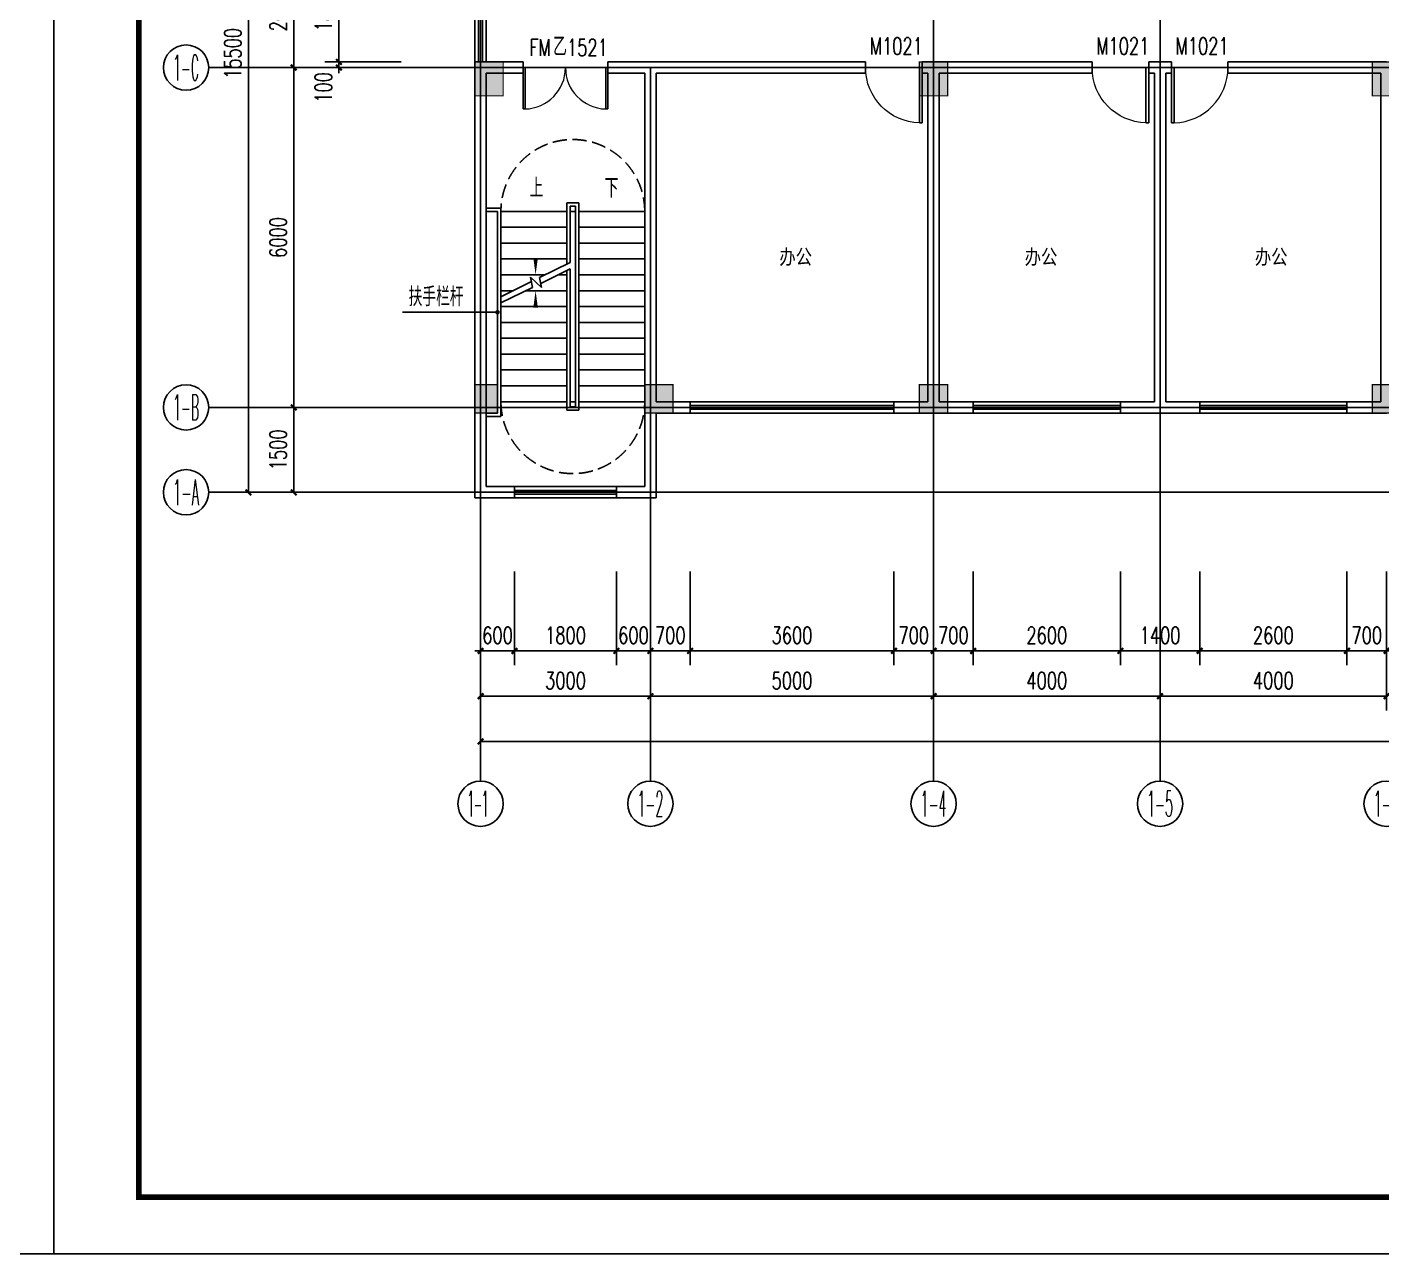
# Model space of a CAD drawing. Extents: x -6243262 to 3079315, y -2914302 to 172723.
# Drawn here: x -2437258 to -2413332, y -733350 to -711687 of the extents above; entities that cross this region are included whole.
import ezdxf
from ezdxf.enums import TextEntityAlignment as Align

# ---------------------------------------------------------------- set-up
doc = ezdxf.new("R2010")
doc.units = 0
doc.header["$LTSCALE"] = 1000
doc.linetypes.add('DASH', pattern=[0.35, 0.25, -0.1])
for name, color, linetype in [('0-柱网', 2, 'Continuous'), ('AXIS', 3, 'Continuous'), ('AXIS_TEXT', 7, 'Continuous'), ('DIM_LEAD', 3, 'Continuous'), ('DIM_SYMB', 3, 'Continuous'), ('DOOR_FIRE', 4, 'Continuous'), ('DOOR_FIRE_TEXT', 7, 'Continuous'), ('DOTE', 24, 'Continuous'), ('HANDRAIL', 3, 'Continuous'), ('PUB_DIM', 3, 'Continuous'), ('PUB_TEXT', 7, 'Continuous'), ('PUB_TITLE', 4, 'Continuous'), ('STAIR', 2, 'Continuous'), ('WALL', 9, 'Continuous'), ('WINDOW', 4, 'Continuous'), ('WINDOW_TEXT', 7, 'Continuous')]:
    doc.layers.add(name, color=color, linetype=linetype)
doc.styles.add('-宋体', font='', dxfattribs={"width": 0.8})
doc.styles.add('_TCH_AXIS', font='COMPLEX', dxfattribs={"bigfont": 'GBCBIG'})
doc.styles.add('_TCH_DIM', font='SIMPLEX', dxfattribs={"bigfont": 'GBCBIG'})
doc.styles.add('_TCH_DIM_T3', font='SIMPLEX', dxfattribs={"width": 0.705882, "bigfont": 'GBCBIG'})
doc.styles.add('_TCH_WINDOW', font='SIMPLEX', dxfattribs={"height": 3.5, "bigfont": 'GBCBIG'})
doc.styles.add('COMPLEX', font='COMPLEX')
doc.styles.get('-宋体').set_extended_font_data('SimSun')
doc.dimstyles.new('_TCH_ARCH&&100', dxfattribs={"dimtxt": 297.5, "dimasz": 100, "dimexe": 250, "dimexo": 300, "dimgap": 126.25, "dimtad": 1, "dimdec": 0, "dimzin": 0, "dimdsep": 46, "dimtxsty": '_TCH_DIM_T3', "dimblk": 'ARCHTICK', "dimcen": 0.09, "dimclrt": 7, "dimazin": 2, "dimtfac": 1, "dimtdec": 0, "dimtix": 1, "dimtmove": 2, "dimatfit": 3, "dimfxl": 0, "dimtolj": 1, "dimtzin": 0, "dimarcsym": 0})

# ---------------------------------------------------------------- blocks, each defined once
blk = doc.blocks.new('1#柱网')
at = {"layer": '0-柱网'}
for points in [[(494005, 85967), (494005, 85367), (494505, 85367), (494505, 85967)], [(501855, 85967), (501855, 85367), (502355, 85367), (502355, 85967)], [(509855, 85967), (509855, 85367), (510355, 85367), (510355, 85967)], [(494005, 80267), (494005, 79767), (494405, 79767), (494405, 80267)], [(497005, 80267), (497005, 79767), (497505, 79767), (497505, 80267)], [(501855, 80267), (501855, 79767), (502355, 79767), (502355, 80267)], [(509855, 80267), (509855, 79767), (510355, 79767), (510355, 80267)]]:
    blk.add_hatch(color=0, dxfattribs=at).paths.add_polyline_path(points)
at = {"layer": '0-柱网', "color": 0, "const_width": 20}
for points in [[(494005, 85967), (494005, 85367), (494505, 85367), (494505, 85967), (494005, 85967)], [(501855, 85967), (501855, 85367), (502355, 85367), (502355, 85967), (501855, 85967)], [(509855, 85967), (509855, 85367), (510355, 85367), (510355, 85967), (509855, 85967)], [(494005, 80267), (494005, 79767), (494405, 79767), (494405, 80267), (494005, 80267)], [(497005, 80267), (497005, 79767), (497505, 79767), (497505, 80267), (497005, 80267)], [(501855, 80267), (501855, 79767), (502355, 79767), (502355, 80267), (501855, 80267)], [(509855, 80267), (509855, 79767), (510355, 79767), (510355, 80267), (509855, 80267)]]:
    blk.add_lwpolyline(points, dxfattribs=at)
blk = doc.blocks.new('_ArchTick')
at = {"color": 0, "linetype": 'ByBlock', "const_width": 0.4}
blk.add_lwpolyline([(-0.5, -0.5), (0.5, 0.5)], dxfattribs=at)
blk = doc.blocks.new('*D918')
at = {"layer": 'Defpoints', "color": 0, "transparency": 16777216}
for p in [(-2413950, -721002), (-2413250, -721002), (-2413250, -722702)]:
    blk.add_point(p, dxfattribs=at)
at = {"layer": 'PUB_DIM', "color": 0, "lineweight": -2, "transparency": 16777216}
for p, q in [((-2413950, -721302), (-2413950, -722952)), ((-2413250, -721302), (-2413250, -722952)), ((-2413950, -722702), (-2414050, -722702)), ((-2413950, -722702), (-2413250, -722702)), ((-2413250, -722702), (-2413150, -722702))]:
    blk.add_line(p, q, dxfattribs=at)
at = {"layer": 'PUB_DIM', "color": 0, "lineweight": -2, "transparency": 16777216, "xscale": 100, "yscale": 100, "zscale": 100}
blk.add_blockref('_ArchTick', (-2413950, -722702), dxfattribs=at)
at = {"layer": 'PUB_DIM', "color": 0, "lineweight": -2, "transparency": 16777216, "xscale": 100, "yscale": 100, "zscale": 100, "rotation": 180}
blk.add_blockref('_ArchTick', (-2413250, -722702), dxfattribs=at)
at = {"layer": 'PUB_DIM', "color": 7, "transparency": 16777216, "insert": (-2413600, -722427), "char_height": 297.5, "attachment_point": 5, "style": '_TCH_DIM_T3'}
blk.add_mtext('\\A1;700', dxfattribs=at)
blk = doc.blocks.new('*D919')
at = {"layer": 'Defpoints', "color": 0, "transparency": 16777216}
for p in [(-2416550, -721002), (-2413950, -721002), (-2413950, -722702)]:
    blk.add_point(p, dxfattribs=at)
at = {"layer": 'PUB_DIM', "color": 0, "lineweight": -2, "transparency": 16777216}
for p, q in [((-2416550, -721302), (-2416550, -722952)), ((-2413950, -721302), (-2413950, -722952)), ((-2416550, -722702), (-2413950, -722702))]:
    blk.add_line(p, q, dxfattribs=at)
at = {"layer": 'PUB_DIM', "color": 0, "lineweight": -2, "transparency": 16777216, "xscale": 100, "yscale": 100, "zscale": 100, "rotation": 180}
blk.add_blockref('_ArchTick', (-2416550, -722702), dxfattribs=at)
at = {"layer": 'PUB_DIM', "color": 0, "lineweight": -2, "transparency": 16777216, "xscale": 100, "yscale": 100, "zscale": 100}
blk.add_blockref('_ArchTick', (-2413950, -722702), dxfattribs=at)
at = {"layer": 'PUB_DIM', "color": 7, "transparency": 16777216, "insert": (-2415250, -722427), "char_height": 297.5, "attachment_point": 5, "style": '_TCH_DIM_T3'}
blk.add_mtext('\\A1;2600', dxfattribs=at)
blk = doc.blocks.new('*D920')
at = {"layer": 'Defpoints', "color": 0, "transparency": 16777216}
for p in [(-2417950, -721002), (-2416550, -721002), (-2416550, -722702)]:
    blk.add_point(p, dxfattribs=at)
at = {"layer": 'PUB_DIM', "color": 0, "lineweight": -2, "transparency": 16777216}
for p, q in [((-2417950, -721302), (-2417950, -722952)), ((-2416550, -721302), (-2416550, -722952)), ((-2417950, -722702), (-2416550, -722702))]:
    blk.add_line(p, q, dxfattribs=at)
at = {"layer": 'PUB_DIM', "color": 0, "lineweight": -2, "transparency": 16777216, "xscale": 100, "yscale": 100, "zscale": 100, "rotation": 180}
blk.add_blockref('_ArchTick', (-2417950, -722702), dxfattribs=at)
at = {"layer": 'PUB_DIM', "color": 0, "lineweight": -2, "transparency": 16777216, "xscale": 100, "yscale": 100, "zscale": 100}
blk.add_blockref('_ArchTick', (-2416550, -722702), dxfattribs=at)
at = {"layer": 'PUB_DIM', "color": 7, "transparency": 16777216, "insert": (-2417250, -722427), "char_height": 297.5, "attachment_point": 5, "style": '_TCH_DIM_T3'}
blk.add_mtext('\\A1;1400', dxfattribs=at)
blk = doc.blocks.new('*D921')
at = {"layer": 'Defpoints', "color": 0, "transparency": 16777216}
for p in [(-2420550, -721002), (-2417950, -721002), (-2417950, -722702)]:
    blk.add_point(p, dxfattribs=at)
at = {"layer": 'PUB_DIM', "color": 0, "lineweight": -2, "transparency": 16777216}
for p, q in [((-2420550, -721302), (-2420550, -722952)), ((-2417950, -721302), (-2417950, -722952)), ((-2420550, -722702), (-2417950, -722702))]:
    blk.add_line(p, q, dxfattribs=at)
at = {"layer": 'PUB_DIM', "color": 0, "lineweight": -2, "transparency": 16777216, "xscale": 100, "yscale": 100, "zscale": 100, "rotation": 180}
blk.add_blockref('_ArchTick', (-2420550, -722702), dxfattribs=at)
at = {"layer": 'PUB_DIM', "color": 0, "lineweight": -2, "transparency": 16777216, "xscale": 100, "yscale": 100, "zscale": 100}
blk.add_blockref('_ArchTick', (-2417950, -722702), dxfattribs=at)
at = {"layer": 'PUB_DIM', "color": 7, "transparency": 16777216, "insert": (-2419250, -722427), "char_height": 297.5, "attachment_point": 5, "style": '_TCH_DIM_T3'}
blk.add_mtext('\\A1;2600', dxfattribs=at)
blk = doc.blocks.new('*D922')
at = {"layer": 'Defpoints', "color": 0, "transparency": 16777216}
for p in [(-2421250, -721002), (-2420550, -721002), (-2420550, -722702)]:
    blk.add_point(p, dxfattribs=at)
at = {"layer": 'PUB_DIM', "color": 0, "lineweight": -2, "transparency": 16777216}
for p, q in [((-2421250, -721302), (-2421250, -722952)), ((-2420550, -721302), (-2420550, -722952)), ((-2421250, -722702), (-2421350, -722702)), ((-2421250, -722702), (-2420550, -722702)), ((-2420550, -722702), (-2420450, -722702))]:
    blk.add_line(p, q, dxfattribs=at)
at = {"layer": 'PUB_DIM', "color": 0, "lineweight": -2, "transparency": 16777216, "xscale": 100, "yscale": 100, "zscale": 100}
blk.add_blockref('_ArchTick', (-2421250, -722702), dxfattribs=at)
at = {"layer": 'PUB_DIM', "color": 0, "lineweight": -2, "transparency": 16777216, "xscale": 100, "yscale": 100, "zscale": 100, "rotation": 180}
blk.add_blockref('_ArchTick', (-2420550, -722702), dxfattribs=at)
at = {"layer": 'PUB_DIM', "color": 7, "transparency": 16777216, "insert": (-2420900, -722427), "char_height": 297.5, "attachment_point": 5, "style": '_TCH_DIM_T3'}
blk.add_mtext('\\A1;700', dxfattribs=at)
blk = doc.blocks.new('*D923')
at = {"layer": 'Defpoints', "color": 0, "transparency": 16777216}
for p in [(-2421950, -721002), (-2421250, -721002), (-2421250, -722702)]:
    blk.add_point(p, dxfattribs=at)
at = {"layer": 'PUB_DIM', "color": 0, "lineweight": -2, "transparency": 16777216}
for p, q in [((-2421950, -721302), (-2421950, -722952)), ((-2421250, -721302), (-2421250, -722952)), ((-2421950, -722702), (-2422050, -722702)), ((-2421950, -722702), (-2421250, -722702)), ((-2421250, -722702), (-2421150, -722702))]:
    blk.add_line(p, q, dxfattribs=at)
at = {"layer": 'PUB_DIM', "color": 0, "lineweight": -2, "transparency": 16777216, "xscale": 100, "yscale": 100, "zscale": 100}
blk.add_blockref('_ArchTick', (-2421950, -722702), dxfattribs=at)
at = {"layer": 'PUB_DIM', "color": 0, "lineweight": -2, "transparency": 16777216, "xscale": 100, "yscale": 100, "zscale": 100, "rotation": 180}
blk.add_blockref('_ArchTick', (-2421250, -722702), dxfattribs=at)
at = {"layer": 'PUB_DIM', "color": 7, "transparency": 16777216, "insert": (-2421600, -722427), "char_height": 297.5, "attachment_point": 5, "style": '_TCH_DIM_T3'}
blk.add_mtext('\\A1;700', dxfattribs=at)
blk = doc.blocks.new('*D924')
at = {"layer": 'Defpoints', "color": 0, "transparency": 16777216}
for p in [(-2425550, -721002), (-2421950, -721002), (-2421950, -722702)]:
    blk.add_point(p, dxfattribs=at)
at = {"layer": 'PUB_DIM', "color": 0, "lineweight": -2, "transparency": 16777216}
for p, q in [((-2425550, -721302), (-2425550, -722952)), ((-2421950, -721302), (-2421950, -722952)), ((-2425550, -722702), (-2421950, -722702))]:
    blk.add_line(p, q, dxfattribs=at)
at = {"layer": 'PUB_DIM', "color": 0, "lineweight": -2, "transparency": 16777216, "xscale": 100, "yscale": 100, "zscale": 100, "rotation": 180}
blk.add_blockref('_ArchTick', (-2425550, -722702), dxfattribs=at)
at = {"layer": 'PUB_DIM', "color": 0, "lineweight": -2, "transparency": 16777216, "xscale": 100, "yscale": 100, "zscale": 100}
blk.add_blockref('_ArchTick', (-2421950, -722702), dxfattribs=at)
at = {"layer": 'PUB_DIM', "color": 7, "transparency": 16777216, "insert": (-2423750, -722427), "char_height": 297.5, "attachment_point": 5, "style": '_TCH_DIM_T3'}
blk.add_mtext('\\A1;3600', dxfattribs=at)
blk = doc.blocks.new('*D925')
at = {"layer": 'Defpoints', "color": 0, "transparency": 16777216}
for p in [(-2426250, -721002), (-2425550, -721002), (-2425550, -722702)]:
    blk.add_point(p, dxfattribs=at)
at = {"layer": 'PUB_DIM', "color": 0, "lineweight": -2, "transparency": 16777216}
for p, q in [((-2426250, -721302), (-2426250, -722952)), ((-2425550, -721302), (-2425550, -722952)), ((-2426250, -722702), (-2426350, -722702)), ((-2426250, -722702), (-2425550, -722702)), ((-2425550, -722702), (-2425450, -722702))]:
    blk.add_line(p, q, dxfattribs=at)
at = {"layer": 'PUB_DIM', "color": 0, "lineweight": -2, "transparency": 16777216, "xscale": 100, "yscale": 100, "zscale": 100}
blk.add_blockref('_ArchTick', (-2426250, -722702), dxfattribs=at)
at = {"layer": 'PUB_DIM', "color": 0, "lineweight": -2, "transparency": 16777216, "xscale": 100, "yscale": 100, "zscale": 100, "rotation": 180}
blk.add_blockref('_ArchTick', (-2425550, -722702), dxfattribs=at)
at = {"layer": 'PUB_DIM', "color": 7, "transparency": 16777216, "insert": (-2425900, -722427), "char_height": 297.5, "attachment_point": 5, "style": '_TCH_DIM_T3'}
blk.add_mtext('\\A1;700', dxfattribs=at)
blk = doc.blocks.new('*D926')
at = {"layer": 'Defpoints', "color": 0, "transparency": 16777216}
for p in [(-2426850, -721002), (-2426250, -721002), (-2426250, -722702)]:
    blk.add_point(p, dxfattribs=at)
at = {"layer": 'PUB_DIM', "color": 0, "lineweight": -2, "transparency": 16777216}
for p, q in [((-2426850, -721302), (-2426850, -722952)), ((-2426250, -721302), (-2426250, -722952)), ((-2426850, -722702), (-2426950, -722702)), ((-2426850, -722702), (-2426250, -722702)), ((-2426250, -722702), (-2426150, -722702))]:
    blk.add_line(p, q, dxfattribs=at)
at = {"layer": 'PUB_DIM', "color": 0, "lineweight": -2, "transparency": 16777216, "xscale": 100, "yscale": 100, "zscale": 100}
blk.add_blockref('_ArchTick', (-2426850, -722702), dxfattribs=at)
at = {"layer": 'PUB_DIM', "color": 0, "lineweight": -2, "transparency": 16777216, "xscale": 100, "yscale": 100, "zscale": 100, "rotation": 180}
blk.add_blockref('_ArchTick', (-2426250, -722702), dxfattribs=at)
at = {"layer": 'PUB_DIM', "color": 7, "transparency": 16777216, "insert": (-2426550, -722427), "char_height": 297.5, "attachment_point": 5, "style": '_TCH_DIM_T3'}
blk.add_mtext('\\A1;600', dxfattribs=at)
blk = doc.blocks.new('*D927')
at = {"layer": 'Defpoints', "color": 0, "transparency": 16777216}
for p in [(-2428650, -721002), (-2426850, -721002), (-2426850, -722702)]:
    blk.add_point(p, dxfattribs=at)
at = {"layer": 'PUB_DIM', "color": 0, "lineweight": -2, "transparency": 16777216}
for p, q in [((-2428650, -721302), (-2428650, -722952)), ((-2426850, -721302), (-2426850, -722952)), ((-2428650, -722702), (-2426850, -722702))]:
    blk.add_line(p, q, dxfattribs=at)
at = {"layer": 'PUB_DIM', "color": 0, "lineweight": -2, "transparency": 16777216, "xscale": 100, "yscale": 100, "zscale": 100, "rotation": 180}
blk.add_blockref('_ArchTick', (-2428650, -722702), dxfattribs=at)
at = {"layer": 'PUB_DIM', "color": 0, "lineweight": -2, "transparency": 16777216, "xscale": 100, "yscale": 100, "zscale": 100}
blk.add_blockref('_ArchTick', (-2426850, -722702), dxfattribs=at)
at = {"layer": 'PUB_DIM', "color": 7, "transparency": 16777216, "insert": (-2427750, -722427), "char_height": 297.5, "attachment_point": 5, "style": '_TCH_DIM_T3'}
blk.add_mtext('\\A1;1800', dxfattribs=at)
blk = doc.blocks.new('*D928')
at = {"layer": 'Defpoints', "color": 0, "transparency": 16777216}
for p in [(-2429250, -721002), (-2428650, -721002), (-2428650, -722702)]:
    blk.add_point(p, dxfattribs=at)
at = {"layer": 'PUB_DIM', "color": 0, "lineweight": -2, "transparency": 16777216}
for p, q in [((-2429250, -721302), (-2429250, -722952)), ((-2428650, -721302), (-2428650, -722952)), ((-2429250, -722702), (-2429350, -722702)), ((-2429250, -722702), (-2428650, -722702)), ((-2428650, -722702), (-2428550, -722702))]:
    blk.add_line(p, q, dxfattribs=at)
at = {"layer": 'PUB_DIM', "color": 0, "lineweight": -2, "transparency": 16777216, "xscale": 100, "yscale": 100, "zscale": 100}
blk.add_blockref('_ArchTick', (-2429250, -722702), dxfattribs=at)
at = {"layer": 'PUB_DIM', "color": 0, "lineweight": -2, "transparency": 16777216, "xscale": 100, "yscale": 100, "zscale": 100, "rotation": 180}
blk.add_blockref('_ArchTick', (-2428650, -722702), dxfattribs=at)
at = {"layer": 'PUB_DIM', "color": 7, "transparency": 16777216, "insert": (-2428950, -722427), "char_height": 297.5, "attachment_point": 5, "style": '_TCH_DIM_T3'}
blk.add_mtext('\\A1;600', dxfattribs=at)
blk = doc.blocks.new('*D975')
at = {"layer": 'Defpoints', "color": 0, "transparency": 16777216}
for p in [(-2431750, -710502), (-2430350, -710502), (-2430350, -712302)]:
    blk.add_point(p, dxfattribs=at)
at = {"layer": 'PUB_DIM', "color": 0, "lineweight": -2, "transparency": 16777216}
for p, q in [((-2430650, -710502), (-2432000, -710502)), ((-2431750, -712302), (-2431750, -710502)), ((-2430650, -712302), (-2432000, -712302))]:
    blk.add_line(p, q, dxfattribs=at)
at = {"layer": 'PUB_DIM', "color": 0, "lineweight": -2, "transparency": 16777216, "xscale": 100, "yscale": 100, "zscale": 100}
for p, rotation in [((-2431750, -710502), 90), ((-2431750, -712302), 270)]:
    blk.add_blockref('_ArchTick', p, dxfattribs=dict(at, rotation=rotation))
at = {"layer": 'PUB_DIM', "color": 7, "transparency": 16777216, "insert": (-2432025, -711402), "char_height": 297.5, "attachment_point": 5, "rotation": 90, "style": '_TCH_DIM_T3'}
blk.add_mtext('\\A1;1800', dxfattribs=at)
blk = doc.blocks.new('*D976')
at = {"layer": 'Defpoints', "color": 0, "transparency": 16777216}
for p in [(-2431750, -712302), (-2430350, -712302), (-2430350, -712402)]:
    blk.add_point(p, dxfattribs=at)
at = {"layer": 'PUB_DIM', "color": 0, "lineweight": -2, "transparency": 16777216}
for p, q in [((-2431750, -712302), (-2431750, -712202)), ((-2430650, -712302), (-2432000, -712302)), ((-2430650, -712402), (-2432000, -712402)), ((-2431750, -712402), (-2431750, -712302)), ((-2431750, -712402), (-2431750, -712502))]:
    blk.add_line(p, q, dxfattribs=at)
at = {"layer": 'PUB_DIM', "color": 0, "lineweight": -2, "transparency": 16777216, "xscale": 100, "yscale": 100, "zscale": 100}
for p, rotation in [((-2431750, -712302), 270), ((-2431750, -712402), 90)]:
    blk.add_blockref('_ArchTick', p, dxfattribs=dict(at, rotation=rotation))
at = {"layer": 'PUB_DIM', "color": 7, "transparency": 16777216, "insert": (-2432025, -712752), "char_height": 297.5, "attachment_point": 5, "rotation": 90, "style": '_TCH_DIM_T3'}
blk.add_mtext('\\A1;100', dxfattribs=at)
blk = doc.blocks.new('*D1281')
at = {"layer": 'AXIS', "color": 0, "lineweight": -2, "transparency": 16777216}
for p, q in [((-2430650, -718402), (-2432800, -718402)), ((-2432550, -719902), (-2432550, -718402)), ((-2430650, -719902), (-2432800, -719902))]:
    blk.add_line(p, q, dxfattribs=at)
at = {"layer": 'Defpoints', "color": 0, "transparency": 16777216}
for p in [(-2432550, -718402), (-2430350, -718402), (-2430350, -719902)]:
    blk.add_point(p, dxfattribs=at)
at = {"layer": 'AXIS', "color": 0, "lineweight": -2, "transparency": 16777216, "xscale": 100, "yscale": 100, "zscale": 100}
for p, rotation in [((-2432550, -718402), 90), ((-2432550, -719902), 270)]:
    blk.add_blockref('_ArchTick', p, dxfattribs=dict(at, rotation=rotation))
at = {"layer": 'AXIS', "color": 7, "transparency": 16777216, "insert": (-2432825, -719152), "char_height": 297.5, "attachment_point": 5, "rotation": 90, "style": '_TCH_DIM_T3'}
blk.add_mtext('\\A1;1500', dxfattribs=at)
blk = doc.blocks.new('*D1282')
at = {"layer": 'AXIS', "color": 0, "lineweight": -2, "transparency": 16777216}
for p, q in [((-2430650, -712402), (-2432800, -712402)), ((-2432550, -718402), (-2432550, -712402)), ((-2430650, -718402), (-2432800, -718402))]:
    blk.add_line(p, q, dxfattribs=at)
at = {"layer": 'Defpoints', "color": 0, "transparency": 16777216}
for p in [(-2432550, -712402), (-2430350, -712402), (-2430350, -718402)]:
    blk.add_point(p, dxfattribs=at)
at = {"layer": 'AXIS', "color": 0, "lineweight": -2, "transparency": 16777216, "xscale": 100, "yscale": 100, "zscale": 100}
for p, rotation in [((-2432550, -712402), 90), ((-2432550, -718402), 270)]:
    blk.add_blockref('_ArchTick', p, dxfattribs=dict(at, rotation=rotation))
at = {"layer": 'AXIS', "color": 7, "transparency": 16777216, "insert": (-2432825, -715402), "char_height": 297.5, "attachment_point": 5, "rotation": 90, "style": '_TCH_DIM_T3'}
blk.add_mtext('\\A1;6000', dxfattribs=at)
blk = doc.blocks.new('*D1283')
at = {"layer": 'AXIS', "color": 0, "lineweight": -2, "transparency": 16777216}
for p, q in [((-2430650, -710402), (-2432800, -710402)), ((-2432550, -712402), (-2432550, -710402)), ((-2430650, -712402), (-2432800, -712402))]:
    blk.add_line(p, q, dxfattribs=at)
at = {"layer": 'Defpoints', "color": 0, "transparency": 16777216}
for p in [(-2432550, -710402), (-2430350, -710402), (-2430350, -712402)]:
    blk.add_point(p, dxfattribs=at)
at = {"layer": 'AXIS', "color": 0, "lineweight": -2, "transparency": 16777216, "xscale": 100, "yscale": 100, "zscale": 100}
for p, rotation in [((-2432550, -710402), 90), ((-2432550, -712402), 270)]:
    blk.add_blockref('_ArchTick', p, dxfattribs=dict(at, rotation=rotation))
at = {"layer": 'AXIS', "color": 7, "transparency": 16777216, "insert": (-2432825, -711402), "char_height": 297.5, "attachment_point": 5, "rotation": 90, "style": '_TCH_DIM_T3'}
blk.add_mtext('\\A1;2000', dxfattribs=at)
blk = doc.blocks.new('*D1287')
at = {"layer": 'AXIS', "color": 0, "lineweight": -2, "transparency": 16777216}
for p, q in [((-2430650, -704402), (-2433600, -704402)), ((-2433350, -719902), (-2433350, -704402)), ((-2430650, -719902), (-2433600, -719902))]:
    blk.add_line(p, q, dxfattribs=at)
at = {"layer": 'Defpoints', "color": 0, "transparency": 16777216}
for p in [(-2433350, -704402), (-2430350, -704402), (-2430350, -719902)]:
    blk.add_point(p, dxfattribs=at)
at = {"layer": 'AXIS', "color": 0, "lineweight": -2, "transparency": 16777216, "xscale": 100, "yscale": 100, "zscale": 100}
for p, rotation in [((-2433350, -704402), 90), ((-2433350, -719902), 270)]:
    blk.add_blockref('_ArchTick', p, dxfattribs=dict(at, rotation=rotation))
at = {"layer": 'AXIS', "color": 7, "transparency": 16777216, "insert": (-2433625, -712152), "char_height": 297.5, "attachment_point": 5, "rotation": 90, "style": '_TCH_DIM_T3'}
blk.add_mtext('\\A1;15500', dxfattribs=at)
blk = doc.blocks.new('*D1309')
at = {"layer": 'AXIS', "color": 0, "lineweight": -2, "transparency": 16777216}
for p, q in [((-2417250, -721302), (-2417250, -723752)), ((-2413250, -721302), (-2413250, -723752)), ((-2417250, -723502), (-2413250, -723502))]:
    blk.add_line(p, q, dxfattribs=at)
at = {"layer": 'Defpoints', "color": 0, "transparency": 16777216}
for p in [(-2417250, -721002), (-2413250, -721002), (-2413250, -723502)]:
    blk.add_point(p, dxfattribs=at)
at = {"layer": 'AXIS', "color": 0, "lineweight": -2, "transparency": 16777216, "xscale": 100, "yscale": 100, "zscale": 100, "rotation": 180}
blk.add_blockref('_ArchTick', (-2417250, -723502), dxfattribs=at)
at = {"layer": 'AXIS', "color": 0, "lineweight": -2, "transparency": 16777216, "xscale": 100, "yscale": 100, "zscale": 100}
blk.add_blockref('_ArchTick', (-2413250, -723502), dxfattribs=at)
at = {"layer": 'AXIS', "color": 7, "transparency": 16777216, "insert": (-2415250, -723227), "char_height": 297.5, "attachment_point": 5, "style": '_TCH_DIM_T3'}
blk.add_mtext('\\A1;4000', dxfattribs=at)
blk = doc.blocks.new('*D1310')
at = {"layer": 'AXIS', "color": 0, "lineweight": -2, "transparency": 16777216}
for p, q in [((-2421250, -721302), (-2421250, -723752)), ((-2417250, -721302), (-2417250, -723752)), ((-2421250, -723502), (-2417250, -723502))]:
    blk.add_line(p, q, dxfattribs=at)
at = {"layer": 'Defpoints', "color": 0, "transparency": 16777216}
for p in [(-2421250, -721002), (-2417250, -721002), (-2417250, -723502)]:
    blk.add_point(p, dxfattribs=at)
at = {"layer": 'AXIS', "color": 0, "lineweight": -2, "transparency": 16777216, "xscale": 100, "yscale": 100, "zscale": 100, "rotation": 180}
blk.add_blockref('_ArchTick', (-2421250, -723502), dxfattribs=at)
at = {"layer": 'AXIS', "color": 0, "lineweight": -2, "transparency": 16777216, "xscale": 100, "yscale": 100, "zscale": 100}
blk.add_blockref('_ArchTick', (-2417250, -723502), dxfattribs=at)
at = {"layer": 'AXIS', "color": 7, "transparency": 16777216, "insert": (-2419250, -723227), "char_height": 297.5, "attachment_point": 5, "style": '_TCH_DIM_T3'}
blk.add_mtext('\\A1;4000', dxfattribs=at)
blk = doc.blocks.new('*D1311')
at = {"layer": 'AXIS', "color": 0, "lineweight": -2, "transparency": 16777216}
for p, q in [((-2426250, -721302), (-2426250, -723752)), ((-2421250, -721302), (-2421250, -723752)), ((-2426250, -723502), (-2421250, -723502))]:
    blk.add_line(p, q, dxfattribs=at)
at = {"layer": 'Defpoints', "color": 0, "transparency": 16777216}
for p in [(-2426250, -721002), (-2421250, -721002), (-2421250, -723502)]:
    blk.add_point(p, dxfattribs=at)
at = {"layer": 'AXIS', "color": 0, "lineweight": -2, "transparency": 16777216, "xscale": 100, "yscale": 100, "zscale": 100, "rotation": 180}
blk.add_blockref('_ArchTick', (-2426250, -723502), dxfattribs=at)
at = {"layer": 'AXIS', "color": 0, "lineweight": -2, "transparency": 16777216, "xscale": 100, "yscale": 100, "zscale": 100}
blk.add_blockref('_ArchTick', (-2421250, -723502), dxfattribs=at)
at = {"layer": 'AXIS', "color": 7, "transparency": 16777216, "insert": (-2423750, -723227), "char_height": 297.5, "attachment_point": 5, "style": '_TCH_DIM_T3'}
blk.add_mtext('\\A1;5000', dxfattribs=at)
blk = doc.blocks.new('*D1312')
at = {"layer": 'AXIS', "color": 0, "lineweight": -2, "transparency": 16777216}
for p, q in [((-2429250, -721302), (-2429250, -723752)), ((-2426250, -721302), (-2426250, -723752)), ((-2429250, -723502), (-2426250, -723502))]:
    blk.add_line(p, q, dxfattribs=at)
at = {"layer": 'Defpoints', "color": 0, "transparency": 16777216}
for p in [(-2429250, -721002), (-2426250, -721002), (-2426250, -723502)]:
    blk.add_point(p, dxfattribs=at)
at = {"layer": 'AXIS', "color": 0, "lineweight": -2, "transparency": 16777216, "xscale": 100, "yscale": 100, "zscale": 100, "rotation": 180}
blk.add_blockref('_ArchTick', (-2429250, -723502), dxfattribs=at)
at = {"layer": 'AXIS', "color": 0, "lineweight": -2, "transparency": 16777216, "xscale": 100, "yscale": 100, "zscale": 100}
blk.add_blockref('_ArchTick', (-2426250, -723502), dxfattribs=at)
at = {"layer": 'AXIS', "color": 7, "transparency": 16777216, "insert": (-2427750, -723227), "char_height": 297.5, "attachment_point": 5, "style": '_TCH_DIM_T3'}
blk.add_mtext('\\A1;3000', dxfattribs=at)
blk = doc.blocks.new('*D1313')
at = {"layer": 'AXIS', "color": 0, "lineweight": -2, "transparency": 16777216}
for p, q in [((-2429250, -721302), (-2429250, -724552)), ((-2389250, -721302), (-2389250, -724552)), ((-2429250, -724302), (-2389250, -724302))]:
    blk.add_line(p, q, dxfattribs=at)
at = {"layer": 'Defpoints', "color": 0, "transparency": 16777216}
for p in [(-2429250, -721002), (-2389250, -721002), (-2389250, -724302)]:
    blk.add_point(p, dxfattribs=at)
at = {"layer": 'AXIS', "color": 0, "lineweight": -2, "transparency": 16777216, "xscale": 100, "yscale": 100, "zscale": 100, "rotation": 180}
blk.add_blockref('_ArchTick', (-2429250, -724302), dxfattribs=at)
at = {"layer": 'AXIS', "color": 0, "lineweight": -2, "transparency": 16777216, "xscale": 100, "yscale": 100, "zscale": 100}
blk.add_blockref('_ArchTick', (-2389250, -724302), dxfattribs=at)
at = {"layer": 'AXIS', "color": 7, "transparency": 16777216, "insert": (-2409250, -724027), "char_height": 297.5, "attachment_point": 5, "style": '_TCH_DIM_T3'}
blk.add_mtext('\\A1;40000', dxfattribs=at)
blk = doc.blocks.new('$WINLIB2D$00000001')
at = {"color": 0}
for points in [[(-0.5, 0.5), (-0.5, -0.5)], [(-0.5, 0.5), (0.5, 0.5)], [(0.5, -0.5), (0.5, 0.5)], [(0.5, 0.1667), (-0.5, 0.1667)], [(0.5, -0.1667), (-0.5, -0.1667)], [(-0.5, -0.5), (0.5, -0.5)]]:
    blk.add_lwpolyline(points, dxfattribs=at)
blk = doc.blocks.new('$DorLib2D$00000001')
at = {"color": 0}
for p, q in [((0.45, 0.975), (0.5, 0.975)), ((0.45, 0), (0.45, 0.975)), ((0.5, 0), (0.5, 0.975)), ((0.5, 0), (0.45, 0))]:
    blk.add_line(p, q, dxfattribs=at)
at = {"color": 0, "lineweight": 13}
blk.add_arc((0.475, 0), 0.975, 91.4693, 180, dxfattribs=at)
blk = doc.blocks.new('$DorLib2D$00000002')
at = {"color": 0}
for p, q in [((-0.5, 0), (-0.5, 0.4875)), ((-0.475, 0.4875), (-0.5, 0.4875)), ((-0.475, 0), (-0.475, 0.4875)), ((0.475, 0), (0.475, 0.4875)), ((0.475, 0.4875), (0.5, 0.4875)), ((0.5, 0), (0.5, 0.4875)), ((-0.5, 0), (-0.475, 0)), ((0.5, 0), (0.475, 0))]:
    blk.add_line(p, q, dxfattribs=at)
at = {"color": 0, "lineweight": 13}
for centre, start, end in [((-0.4875, 0), 0, 88.53072), ((0.4875, 0), 91.46928, 180)]:
    blk.add_arc(centre, 0.4875, start, end, dxfattribs=at)
blk = doc.blocks.new('_AXISO')
at = {"color": 0}
blk.add_circle((0, 0), 0.5, dxfattribs=at)
at = {"layer": 'AXIS_TEXT', "color": 0, "style": 'COMPLEX', "width": 1.041667}
blk.add_attdef('A', text='', height=0.56, dxfattribs=at).set_placement((-0.25, -0.28), (0.25, -0.28), align=Align.FIT)

msp = doc.modelspace()

# ---------------------------------------------------------------- linework, layer by layer
at = {"color": 8, "linetype": 'DASH'}
for centre, start, end in [((-2427620.4, -714941.6), 359.99984, 180.00017), ((-2427620.4, -718301.6), 179.99983, 0.00016)]:
    msp.add_arc(centre, 1270, start, end, dxfattribs=at)
at = {"layer": 'AXIS'}
for p, q in [((-2430350.4, -712401.6), (-2434050.4, -712401.6)), ((-2430350.4, -718401.6), (-2434050.4, -718401.6)), ((-2430350.4, -719901.6), (-2434050.4, -719901.6)), ((-2429250.4, -721001.6), (-2429250.4, -725001.6)), ((-2426250.4, -721001.6), (-2426250.4, -725001.6)), ((-2421250.4, -721001.6), (-2421250.4, -725001.6)), ((-2417250.4, -721001.6), (-2417250.4, -725001.6))]:
    msp.add_line(p, q, dxfattribs=at)
at = {"layer": 'DIM_LEAD'}
for p, q in [((-2429534.1, -716721.6), (-2430626.3, -716721.6)), ((-2428950.4, -716721.6), (-2429534.1, -716721.6))]:
    msp.add_line(p, q, dxfattribs=at)
at = {"layer": 'DIM_LEAD', "const_width": 40}
msp.add_lwpolyline([(-2428930.4, -716721.6, 1), (-2428970.4, -716721.6, 1)], format="xyb", close=True, dxfattribs=at)
at = {"layer": 'DIM_SYMB'}
for points in [[(-2428277.9, -714801.6, 0, 0, 0), (-2428277.9, -716061.6, 0, 80, 0), (-2428277.9, -715761.6, 0, 0, 0)], [(-2426962.9, -714801.6, 0, 0, 0), (-2426962.9, -719051.6, 0, 0, 0), (-2428277.9, -719051.6, 0, 0, 0), (-2428277.9, -716341.6, 0, 80, 0), (-2428277.9, -716641.6, 0, 0, 0)]]:
    msp.add_lwpolyline(points, format="xyseb", dxfattribs=at)
at = {"layer": 'DOTE'}
for p, q in [((-2429250.4, -721001.6), (-2429250.4, -703301.6)), ((-2421250.4, -721001.6), (-2421250.4, -703301.6)), ((-2417250.4, -721001.6), (-2417250.4, -703301.6)), ((-2388150.4, -712401.6), (-2430350.4, -712401.6)), ((-2426250.4, -721001.6), (-2426250.4, -712401.6)), ((-2388150.4, -718401.6), (-2430350.4, -718401.6)), ((-2388150.4, -719901.6), (-2430350.4, -719901.6))]:
    msp.add_line(p, q, dxfattribs=at)
at = {"layer": 'HANDRAIL'}
for p, q in [((-2428890.4, -714881.6), (-2429150.4, -714881.6)), ((-2429150.4, -714941.6), (-2429150.4, -714881.6)), ((-2428890.4, -718561.6), (-2428890.4, -714881.6)), ((-2428950.4, -714941.6), (-2429150.4, -714941.6)), ((-2428950.4, -718501.6), (-2428950.4, -714941.6)), ((-2429150.4, -718501.6), (-2428950.4, -718501.6)), ((-2429150.4, -718501.6), (-2429150.4, -718561.6)), ((-2429150.4, -718561.6), (-2428890.4, -718561.6))]:
    msp.add_line(p, q, dxfattribs=at)
at = {"layer": 'PUB_TITLE'}
for points in [[(-2496182.9, -733350.5), (-2436782.9, -733350.5), (-2436782.9, -691350.5), (-2496182.9, -691350.5)], [(-2436782.9, -733350.5), (-2377382.9, -733350.5), (-2377382.9, -691350.5), (-2436782.9, -691350.5)]]:
    msp.add_lwpolyline(points, close=True, dxfattribs=at)
at = {"layer": 'PUB_TITLE', "const_width": 100}
msp.add_lwpolyline([(-2435282.9, -732350.5), (-2378382.9, -732350.5), (-2378382.9, -692350.5), (-2435282.9, -692350.5)], close=True, dxfattribs=at)
at = {"layer": 'STAIR'}
for p, q in [((-2427515.4, -714791.6), (-2427725.4, -714791.6)), ((-2427725.4, -714791.6), (-2427725.4, -715874)), ((-2427575.4, -714851.6), (-2427665.4, -714851.6)), ((-2427665.4, -714851.6), (-2427665.4, -715844.5)), ((-2427575.4, -718391.6), (-2427575.4, -714851.6)), ((-2427515.4, -718451.6), (-2427515.4, -714791.6)), ((-2428890.4, -714941.6), (-2428890.4, -716447.2)), ((-2427725.4, -714941.6), (-2428890.4, -714941.6)), ((-2427665.4, -714941.6), (-2427665.4, -715844.5)), ((-2427665.4, -714941.6), (-2427575.4, -714941.6)), ((-2427575.4, -718301.6), (-2427575.4, -714941.6)), ((-2427515.4, -714941.6), (-2426350.4, -714941.6)), ((-2426350.4, -718301.6), (-2426350.4, -714941.6)), ((-2427725.4, -715221.6), (-2428890.4, -715221.6)), ((-2427515.4, -715221.6), (-2426350.4, -715221.6)), ((-2427725.4, -715501.6), (-2428890.4, -715501.6)), ((-2427515.4, -715501.6), (-2426350.4, -715501.6)), ((-2427725.4, -715781.6), (-2428890.4, -715781.6)), ((-2427665.4, -715844.5), (-2428207.3, -716111.1)), ((-2427515.4, -715781.6), (-2426350.4, -715781.6)), ((-2428106.6, -716061.6), (-2428890.4, -716061.6)), ((-2427665.4, -715956), (-2428187.2, -716212.7)), ((-2427725.4, -716061.6), (-2427880, -716061.6)), ((-2427725.4, -715985.5), (-2427725.4, -718451.6)), ((-2427665.4, -715956), (-2427665.4, -718301.6)), ((-2427665.4, -715956), (-2427665.4, -718391.6)), ((-2427515.4, -716061.6), (-2426350.4, -716061.6)), ((-2428350.6, -716181.6), (-2428890.4, -716447.2)), ((-2428330.5, -716283.2), (-2428890.4, -716558.6)), ((-2428172.7, -716286.2), (-2428366.8, -716100)), ((-2428366.8, -716100), (-2428330.5, -716283.2)), ((-2428207.3, -716111.1), (-2428172.7, -716286.2)), ((-2428675.7, -716341.6), (-2428890.4, -716341.6)), ((-2428890.4, -716558.6), (-2428890.4, -718301.6)), ((-2427725.4, -716341.6), (-2428449.2, -716341.6)), ((-2427515.4, -716341.6), (-2426350.4, -716341.6)), ((-2427725.4, -716621.6), (-2428890.4, -716621.6)), ((-2427515.4, -716621.6), (-2426350.4, -716621.6)), ((-2427725.4, -716901.6), (-2428890.4, -716901.6)), ((-2427515.4, -716901.6), (-2426350.4, -716901.6)), ((-2427725.4, -717181.6), (-2428890.4, -717181.6)), ((-2427515.4, -717181.6), (-2426350.4, -717181.6)), ((-2427725.4, -717461.6), (-2428890.4, -717461.6)), ((-2427515.4, -717461.6), (-2426350.4, -717461.6)), ((-2427725.4, -717741.6), (-2428890.4, -717741.6)), ((-2427515.4, -717741.6), (-2426350.4, -717741.6)), ((-2427725.4, -718021.6), (-2428890.4, -718021.6)), ((-2427515.4, -718021.6), (-2426350.4, -718021.6)), ((-2427725.4, -718301.6), (-2428890.4, -718301.6)), ((-2427725.4, -718451.6), (-2427515.4, -718451.6)), ((-2427665.4, -718301.6), (-2427575.4, -718301.6)), ((-2427665.4, -718391.6), (-2427575.4, -718391.6)), ((-2427515.4, -718301.6), (-2426350.4, -718301.6))]:
    msp.add_line(p, q, dxfattribs=at)
at = {"layer": 'WALL'}
for p, q in [((-2429150.4, -712301.6), (-2429350.4, -712301.6)), ((-2429350.4, -712301.6), (-2429350.4, -712401.6)), ((-2429350.4, -720001.6), (-2429350.4, -712401.6)), ((-2428500.4, -712301.6), (-2429150.4, -712301.6)), ((-2428500.4, -712501.6), (-2428500.4, -712301.6)), ((-2426250.4, -712301.6), (-2427000.4, -712301.6)), ((-2427000.4, -712301.6), (-2427000.4, -712501.6)), ((-2422450.4, -712301.6), (-2426250.4, -712301.6)), ((-2422450.4, -712501.6), (-2422450.4, -712301.6)), ((-2421250.4, -712301.6), (-2421450.4, -712301.6)), ((-2421450.4, -712301.6), (-2421450.4, -712501.6)), ((-2418450.4, -712301.6), (-2421250.4, -712301.6)), ((-2418450.4, -712501.6), (-2418450.4, -712301.6)), ((-2417250.4, -712301.6), (-2417450.4, -712301.6)), ((-2417450.4, -712301.6), (-2417450.4, -712501.6)), ((-2417050.4, -712301.6), (-2417250.4, -712301.6)), ((-2417050.4, -712501.6), (-2417050.4, -712301.6)), ((-2413250.4, -712301.6), (-2416050.4, -712301.6)), ((-2416050.4, -712301.6), (-2416050.4, -712501.6)), ((-2429150.4, -712501.6), (-2428500.4, -712501.6)), ((-2429150.4, -719801.6), (-2429150.4, -712501.6)), ((-2427000.4, -712501.6), (-2426350.4, -712501.6)), ((-2426350.4, -718401.6), (-2426350.4, -712501.6)), ((-2426150.4, -712501.6), (-2422450.4, -712501.6)), ((-2426150.4, -718301.6), (-2426150.4, -712501.6)), ((-2421450.4, -712501.6), (-2421350.4, -712501.6)), ((-2421350.4, -718301.6), (-2421350.4, -712501.6)), ((-2421150.4, -712501.6), (-2418450.4, -712501.6)), ((-2421150.4, -718301.6), (-2421150.4, -712501.6)), ((-2417450.4, -712501.6), (-2417350.4, -712501.6)), ((-2417350.4, -718301.6), (-2417350.4, -712501.6)), ((-2417150.4, -718301.6), (-2417150.4, -712501.6)), ((-2417150.4, -712501.6), (-2417050.4, -712501.6)), ((-2416050.4, -712501.6), (-2413350.4, -712501.6)), ((-2413350.4, -713601.6), (-2413350.4, -712501.6)), ((-2413350.4, -716001.6), (-2413350.4, -713601.6)), ((-2413350.4, -718301.6), (-2413350.4, -716001.6)), ((-2426350.4, -719801.6), (-2426350.4, -718401.6)), ((-2425550.4, -718301.6), (-2426150.4, -718301.6)), ((-2425550.4, -718501.6), (-2425550.4, -718301.6)), ((-2421350.4, -718301.6), (-2421950.4, -718301.6)), ((-2421950.4, -718301.6), (-2421950.4, -718501.6)), ((-2420550.4, -718301.6), (-2421150.4, -718301.6)), ((-2420550.4, -718501.6), (-2420550.4, -718301.6)), ((-2417350.4, -718301.6), (-2417950.4, -718301.6)), ((-2417950.4, -718301.6), (-2417950.4, -718501.6)), ((-2416550.4, -718301.6), (-2417150.4, -718301.6)), ((-2416550.4, -718501.6), (-2416550.4, -718301.6)), ((-2413350.4, -718301.6), (-2413950.4, -718301.6)), ((-2413950.4, -718301.6), (-2413950.4, -718501.6)), ((-2426150.4, -718501.6), (-2425550.4, -718501.6)), ((-2426150.4, -720001.6), (-2426150.4, -718501.6)), ((-2421950.4, -718501.6), (-2421250.4, -718501.6)), ((-2421250.4, -718501.6), (-2420550.4, -718501.6)), ((-2417950.4, -718501.6), (-2417250.4, -718501.6)), ((-2417250.4, -718501.6), (-2416550.4, -718501.6)), ((-2413950.4, -718501.6), (-2413250.4, -718501.6)), ((-2428650.4, -719801.6), (-2429150.4, -719801.6)), ((-2428650.4, -720001.6), (-2428650.4, -719801.6)), ((-2426350.4, -719801.6), (-2426850.4, -719801.6)), ((-2426850.4, -719801.6), (-2426850.4, -720001.6)), ((-2429350.4, -720001.6), (-2428650.4, -720001.6)), ((-2426850.4, -720001.6), (-2426150.4, -720001.6))]:
    msp.add_line(p, q, dxfattribs=at)

# ---------------------------------------------------------------- block references
at = {"layer": '0-柱网'}
msp.add_blockref('1#柱网', (-2923355.4, -798268.8), dxfattribs=at)
at = {"layer": 'AXIS'}
ref = msp.add_blockref('_AXISO', (-2434450.4, -712401.6), dxfattribs=dict(at, xscale=800, yscale=800, zscale=800))
ref.add_attrib('A', '1-C', dxfattribs={"layer": 'AXIS_TEXT', "height": 452.55, "style": '_TCH_AXIS', "width": 0.375}).set_placement((-2434676.7, -712627.8), (-2434224.1, -712627.8), align=Align.FIT)
ref = msp.add_blockref('_AXISO', (-2434450.4, -718401.6), dxfattribs=dict(at, xscale=800, yscale=800, zscale=800))
ref.add_attrib('A', '1-B', dxfattribs={"layer": 'AXIS_TEXT', "height": 452.55, "style": '_TCH_AXIS', "width": 0.362069}).set_placement((-2434676.7, -718627.8), (-2434224.1, -718627.8), align=Align.FIT)
ref = msp.add_blockref('_AXISO', (-2434450.4, -719901.6), dxfattribs=dict(at, xscale=800, yscale=800, zscale=800))
ref.add_attrib('A', '1-A', dxfattribs={"layer": 'AXIS_TEXT', "height": 452.55, "style": '_TCH_AXIS', "width": 0.355932}).set_placement((-2434676.7, -720127.8), (-2434224.1, -720127.8), align=Align.FIT)
ref = msp.add_blockref('_AXISO', (-2429250.4, -725401.6), dxfattribs=dict(at, xscale=800, yscale=800, zscale=800))
ref.add_attrib('A', '1-1 ', dxfattribs={"layer": 'AXIS_TEXT', "height": 452.55, "style": '_TCH_AXIS', "width": 0.272727}).set_placement((-2429476.7, -725627.8), (-2429024.1, -725627.8), align=Align.FIT)
ref = msp.add_blockref('_AXISO', (-2426250.4, -725401.6), dxfattribs=dict(at, xscale=800, yscale=800, zscale=800))
ref.add_attrib('A', '1-2', dxfattribs={"layer": 'AXIS_TEXT', "height": 452.55, "style": '_TCH_AXIS', "width": 0.381818}).set_placement((-2426476.7, -725627.8), (-2426024.1, -725627.8), align=Align.FIT)
ref = msp.add_blockref('_AXISO', (-2421250.4, -725401.6), dxfattribs=dict(at, xscale=800, yscale=800, zscale=800))
ref.add_attrib('A', '1-4', dxfattribs={"layer": 'AXIS_TEXT', "height": 452.55, "style": '_TCH_AXIS', "width": 0.368421}).set_placement((-2421476.7, -725627.8), (-2421024.1, -725627.8), align=Align.FIT)
ref = msp.add_blockref('_AXISO', (-2417250.4, -725401.6), dxfattribs=dict(at, xscale=800, yscale=800, zscale=800))
ref.add_attrib('A', '1-5', dxfattribs={"layer": 'AXIS_TEXT', "height": 452.55, "style": '_TCH_AXIS', "width": 0.381818}).set_placement((-2417476.7, -725627.8), (-2417024.1, -725627.8), align=Align.FIT)
ref = msp.add_blockref('_AXISO', (-2413250.4, -725401.6), dxfattribs=dict(at, xscale=800, yscale=800, zscale=800))
ref.add_attrib('A', '1-6', dxfattribs={"layer": 'AXIS_TEXT', "height": 452.55, "style": '_TCH_AXIS', "width": 0.381818}).set_placement((-2413476.7, -725627.8), (-2413024.1, -725627.8), align=Align.FIT)
at = {"layer": 'DOOR_FIRE', "xscale": 1500, "yscale": 1500, "zscale": 200, "rotation": 180}
msp.add_blockref('$DorLib2D$00000002', (-2427750.4, -712401.6), dxfattribs=at)
at = {"layer": 'WINDOW'}
for p, xscale, yscale, zscale, rotation in [((-2429250.4, -711401.6), -1800.00000000004, -200, -1800.00000000004, 90), ((-2423750.4, -718401.6), -3600, -200, -3600, 180), ((-2419250.4, -718401.6), -2600, -200, -2600, 180), ((-2415250.4, -718401.6), -2600, -200, -2600, 180), ((-2427750.4, -719901.6), -1800, 200, -1800, 180)]:
    msp.add_blockref('$WINLIB2D$00000001', p, dxfattribs=dict(at, xscale=xscale, yscale=yscale, zscale=zscale, rotation=rotation))
ref = msp.add_blockref('$DorLib2D$00000001', (-2421950.4, -712401.6), dxfattribs=dict(at, xscale=-1000, yscale=1000, zscale=-1000, rotation=180))
ref.add_attrib('A', 'M1021', (-2422375.4, -712170.4), dxfattribs={"layer": 'WINDOW_TEXT', "height": 297.5, "style": '_TCH_WINDOW', "width": 0.705882})
ref = msp.add_blockref('$DorLib2D$00000001', (-2417950.4, -712401.6), dxfattribs=dict(at, xscale=-1000, yscale=1000, zscale=-1000, rotation=180))
ref.add_attrib('A', 'M1021', (-2418375.4, -712170.4), dxfattribs={"layer": 'WINDOW_TEXT', "height": 297.5, "style": '_TCH_WINDOW', "width": 0.705882})
ref = msp.add_blockref('$DorLib2D$00000001', (-2416550.4, -712401.6), dxfattribs=dict(at, xscale=1000, yscale=1000, zscale=1000, rotation=180))
ref.add_attrib('A', 'M1021', (-2416975.4, -712170.4), dxfattribs={"layer": 'WINDOW_TEXT', "height": 297.5, "style": '_TCH_WINDOW', "width": 0.705882})

# ---------------------------------------------------------------- texts
at = {"layer": 'DIM_LEAD', "color": 7, "style": '_TCH_DIM'}
msp.add_text('扶手栏杆', height=337.59, dxfattribs=at).set_placement((-2430521.3, -716616.6))
at = {"layer": 'DIM_SYMB', "color": 7, "style": '_TCH_DIM'}
for s, p in [('上', (-2428382.1, -714696.6)), ('下', (-2427057.8, -714696.6))]:
    msp.add_text(s, height=337.6, dxfattribs=at).set_placement(p)
at = {"layer": 'DOOR_FIRE_TEXT', "style": '_TCH_WINDOW', "width": 0.705882}
for s, p in [('FM', (-2428388.3, -712196.7)), ('1521', (-2427722.5, -712196.7))]:
    msp.add_text(s, height=297.5, dxfattribs=at).set_placement(p)
at = {"layer": 'DOOR_FIRE_TEXT', "style": '_TCH_WINDOW'}
msp.add_text('乙', height=337.6, dxfattribs=at).set_placement((-2427968.3, -712196.7))
at = {"layer": 'PUB_TEXT', "style": '-宋体', "width": 0.8}
for p in [(-2423973.4, -715875.5), (-2419640.6, -715875.5), (-2415576, -715875.5)]:
    msp.add_text('办公', height=264.35, dxfattribs=at).set_placement(p)

# ---------------------------------------------------------------- dimensions: what is measured, and where the dimension line sits
at = {"layer": 'AXIS'}
for p1, p2, distance, picture, middle in [((-2430350.4, -719901.6), (-2430350.4, -704401.6), 3000, '*D1287', (-2433625.4, -712151.6)), ((-2430350.4, -712401.6), (-2430350.4, -710401.6), 2200, '*D1283', (-2432825.4, -711401.6)), ((-2430350.4, -718401.6), (-2430350.4, -712401.6), 2200, '*D1282', (-2432825.4, -715401.6)), ((-2430350.4, -719901.6), (-2430350.4, -718401.6), 2200, '*D1281', (-2432825.4, -719151.6)), ((-2429250.4, -721001.6), (-2426250.4, -721001.6), -2500, '*D1312', (-2427750.4, -723226.6)), ((-2429250.4, -721001.6), (-2389250.4, -721001.6), -3300, '*D1313', (-2409250.4, -724026.6)), ((-2426250.4, -721001.6), (-2421250.4, -721001.6), -2500, '*D1311', (-2423750.4, -723226.6)), ((-2421250.4, -721001.6), (-2417250.4, -721001.6), -2500, '*D1310', (-2419250.4, -723226.6)), ((-2417250.4, -721001.6), (-2413250.4, -721001.6), -2500, '*D1309', (-2415250.4, -723226.6))]:
    dim = msp.add_aligned_dim(p1=p1, p2=p2, distance=distance, dimstyle='_TCH_ARCH&&100', dxfattribs=at)
    dim.commit()
    dim.dimension.update_dxf_attribs({"geometry": picture, "text_midpoint": middle})
at = {"layer": 'PUB_DIM'}
for p1, p2, distance, picture, middle in [((-2430350.4, -712301.6), (-2430350.4, -710501.6), 1400, '*D975', (-2432025.4, -711401.6)), ((-2429250.4, -721001.6), (-2428650.4, -721001.6), -1700, '*D928', (-2428950.4, -722426.6)), ((-2428650.4, -721001.6), (-2426850.4, -721001.6), -1700, '*D927', (-2427750.4, -722426.6)), ((-2426850.4, -721001.6), (-2426250.4, -721001.6), -1700, '*D926', (-2426550.4, -722426.6)), ((-2426250.4, -721001.6), (-2425550.4, -721001.6), -1700, '*D925', (-2425900.4, -722426.6)), ((-2425550.4, -721001.6), (-2421950.4, -721001.6), -1700, '*D924', (-2423750.4, -722426.6)), ((-2421950.4, -721001.6), (-2421250.4, -721001.6), -1700, '*D923', (-2421600.4, -722426.6)), ((-2421250.4, -721001.6), (-2420550.4, -721001.6), -1700, '*D922', (-2420900.4, -722426.6)), ((-2420550.4, -721001.6), (-2417950.4, -721001.6), -1700, '*D921', (-2419250.4, -722426.6)), ((-2417950.4, -721001.6), (-2416550.4, -721001.6), -1700, '*D920', (-2417250.4, -722426.6)), ((-2416550.4, -721001.6), (-2413950.4, -721001.6), -1700, '*D919', (-2415250.4, -722426.6)), ((-2413950.4, -721001.6), (-2413250.4, -721001.6), -1700, '*D918', (-2413600.4, -722426.6))]:
    dim = msp.add_aligned_dim(p1=p1, p2=p2, distance=distance, dimstyle='_TCH_ARCH&&100', dxfattribs=at)
    dim.commit()
    dim.dimension.update_dxf_attribs({"geometry": picture, "text_midpoint": middle})
dim = msp.add_linear_dim(base=(-2431750.4, -712301.6), p1=(-2430350.4, -712401.6), p2=(-2430350.4, -712301.6), angle=90, dimstyle='_TCH_ARCH&&100', dxfattribs=at)
dim.commit()
dim.dimension.update_dxf_attribs({"geometry": '*D976', "text_midpoint": (-2432025.4, -712751.6), "dimtype": 129})

doc.saveas('drawing.dxf')
